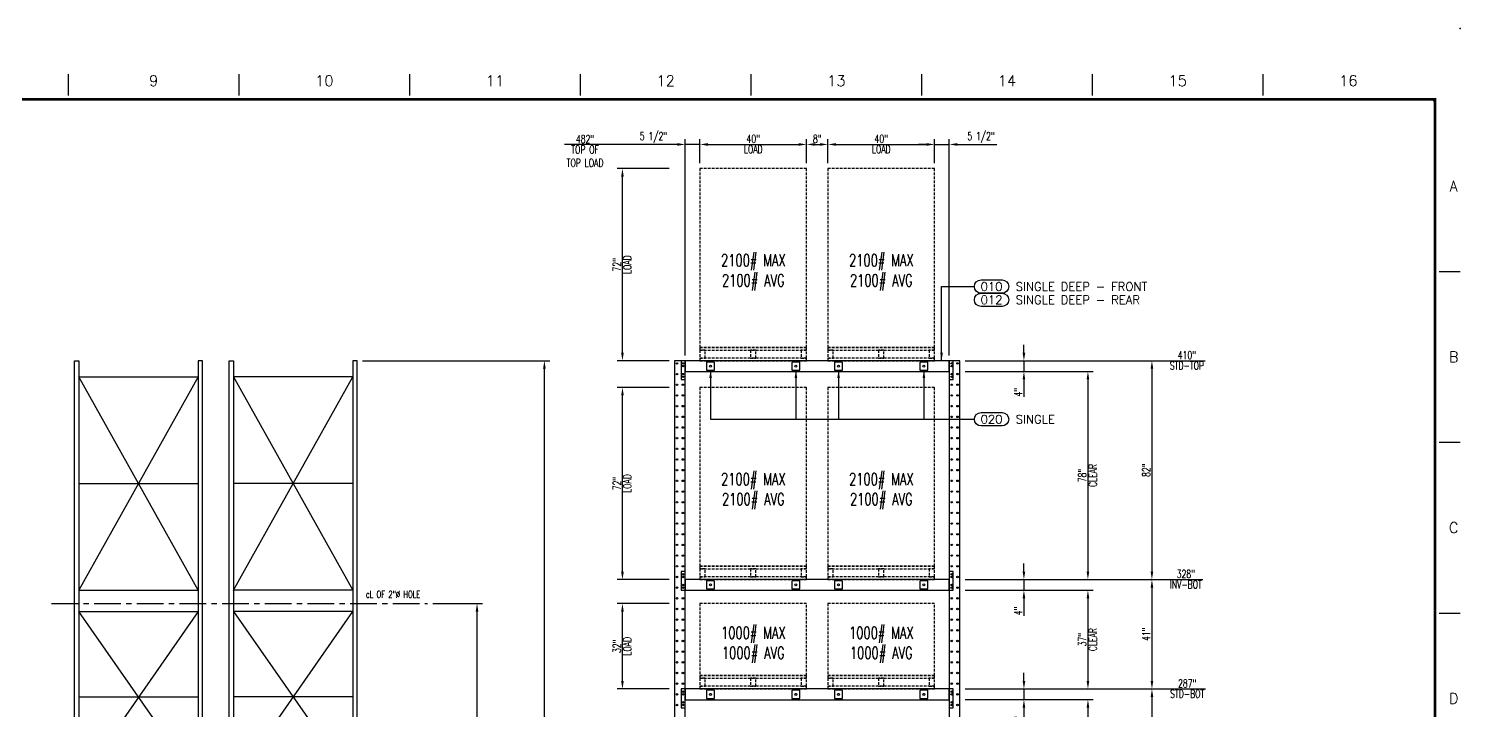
# Model space of a CAD drawing. Extents: x -224 to 820, y -160 to 534.
# Drawn here: x 283 to 820, y 279 to 534 of the extents above; entities that cross this region are included whole.
import ezdxf
from ezdxf.enums import TextEntityAlignment as Align

# ---------------------------------------------------------------- set-up
doc = ezdxf.new("R2010")
doc.units = 0
doc.header["$LTSCALE"] = 8
doc.header["$MEASUREMENT"] = 0
doc.linetypes.add('CENTER', pattern=[2, 1.25, -0.25, 0.25, -0.25])
doc.linetypes.add('HIDDEN2', pattern=[0.1875, 0.125, -0.0625])
doc.layers.get('0').update_dxf_attribs({"linetype": 'CONTINUOUS'})
doc.layers.get('DEFPOINTS').update_dxf_attribs({"linetype": 'CONTINUOUS'})
for name, color, linetype in [('BORD', 15, 'CONTINUOUS'), ('CENTERL', 135, 'CENTER'), ('FDIM', 2, 'CONTINUOUS'), ('OBJGREEN', 3, 'CONTINUOUS'), ('RACKDIM', 7, 'CONTINUOUS'), ('RACKLOAD', 254, 'HIDDEN2'), ('RACKPALLET', 254, 'HIDDEN2'), ('RACKSHELF', 20, 'CONTINUOUS'), ('RACKUPRIGHT', 180, 'CONTINUOUS'), ('TEXTL', 3, 'CONTINUOUS')]:
    doc.layers.add(name, color=color, linetype=linetype)
doc.styles.add('2thirds', font='romans.shx', dxfattribs={"width": 0.7})
doc.styles.add('DCMARCH', font='stylu.ttf', dxfattribs={"width": 0.75, "oblique": 15})
doc.styles.add('ROMAND', font='ROMAND')
doc.styles.add('SIMPLEX', font='SIMPLEX')
doc.dimstyles.new('2tfrac16', dxfattribs={"dimscale": 32, "dimtxt": 0.0938, "dimasz": 0.0938, "dimexe": 0.0625, "dimexo": 0.0625, "dimgap": 0.01, "dimtad": 1, "dimdec": 4, "dimzin": 1, "dimdsep": 46, "dimlunit": 5, "dimtxsty": '2thirds', "dimcen": 0.09, "dimclrd": 256, "dimclre": 256, "dimclrt": 256, "dimadec": 0, "dimazin": 0, "dimtfac": 0.75, "dimtdec": 4, "dimtmove": 0, "dimatfit": 0, "dimfxl": 0, "dimfrac": 2, "dimtolj": 1, "dimtzin": 0, "dimarcsym": 0})
doc.dimstyles.new('2tfrac32', dxfattribs={"dimscale": 32, "dimtxt": 0.0938, "dimasz": 0.0938, "dimexe": 0.0625, "dimexo": 0.0625, "dimgap": 0.01, "dimtad": 1, "dimdec": 5, "dimzin": 1, "dimdsep": 46, "dimlunit": 5, "dimtxsty": '2thirds', "dimcen": 0.09, "dimclrd": 256, "dimclre": 256, "dimclrt": 256, "dimadec": 0, "dimazin": 0, "dimtfac": 0.75, "dimtdec": 4, "dimtmove": 0, "dimatfit": 0, "dimfxl": 0, "dimfrac": 2, "dimtolj": 1, "dimtzin": 0, "dimarcsym": 0})

# ---------------------------------------------------------------- blocks, each defined once
blk = doc.blocks.new('sbord_d')
at = {"layer": 'BORD'}
for p, q in [((16, 20.062), (16, 20.312)), ((18, 20.062), (18, 20.312)), ((20, 20.062), (20, 20.312)), ((22, 20.062), (22, 20.312)), ((24, 20.062), (24, 20.312)), ((26, 20.062), (26, 20.312)), ((28, 20.062), (28, 20.312)), ((30, 20.062), (30, 20.312)), ((32.063, 18), (32.312, 18)), ((32.063, 16), (32.312, 16)), ((32.063, 14), (32.312, 14))]:
    blk.add_line(p, q, dxfattribs=at)
at = {"layer": 'BORD', "const_width": 0.0313}
blk.add_lwpolyline([(-0.016, -0.016), (32.016, -0.016), (32.016, 20.016), (-0.016, 20.016)], close=True, dxfattribs=at)
at = {"layer": 'TEXTL'}
for p in [(32.312, 20.844), (32, 20)]:
    blk.add_point(p, dxfattribs=at)
at = {"layer": 'BORD', "style": 'ROMAND'}
for s, p in [('9', (17, 20.234)), ('10', (19, 20.234)), ('11', (21, 20.234)), ('12', (23, 20.234)), ('13', (25, 20.234)), ('14', (27, 20.234)), ('15', (29, 20.234)), ('16', (31, 20.234)), ('A', (32.234, 19)), ('B', (32.234, 17)), ('C', (32.234, 15)), ('D', (32.234, 13))]:
    blk.add_text(s, height=0.125, dxfattribs=at).set_placement(p, align=Align.MIDDLE)
at = {"layer": 'TEXTL', "flags": 8}
for tag, height, style, p in [('TITLE1', 0.156, 'SIMPLEX', (30.266, 2.776)), ('TITLE2', 0.156, 'SIMPLEX', (30.266, 2.443)), ('CHK', 0.0938, 'SIMPLEX', (29.828, 0.883)), ('APP', 0.0938, 'SIMPLEX', (30.703, 0.883)), ('JOB#', 0.125, 'ROMAND', (30.12, 0.133)), ('SHT', 0.125, 'ROMAND', (31.193, 0.133)), ('REV', 0.125, 'ROMAND', (31.789, 0.133))]:
    blk.add_attdef(tag, text='', height=height, dxfattribs=dict(at, style=style)).set_placement(p, align=Align.MIDDLE)
at = {"layer": 'TEXTL', "style": 'SIMPLEX', "flags": 8}
for tag, height, p in [('CUSTOMER', 0.156, (30.266, 1.697)), ('LOCATION', 0.125, (30.266, 1.364)), ('REVC', 0.0781, (20.259, 0.945)), ('CCHK', 0.0781, (27.255, 0.943)), ('REVB', 0.0781, (20.259, 0.695)), ('BCHK', 0.0781, (27.255, 0.683)), ('REVA', 0.0781, (20.259, 0.445)), ('ACHK', 0.0781, (27.255, 0.443))]:
    blk.add_attdef(tag, text='', height=height, dxfattribs=at).set_placement(p, align=Align.CENTER)
at = {"layer": 'TEXTL', "flags": 8}
for tag, p, height, style in [('REVCDESC', (20.625, 0.943), 0.0781, 'SIMPLEX'), ('REVBDESC', (20.625, 0.683), 0.0781, 'SIMPLEX'), ('REVADESC', (20.625, 0.443), 0.0781, 'SIMPLEX'), ('DWG#', (30.055, -0.566), 0.0938, 'ROMAND')]:
    blk.add_attdef(tag, p, '', height=height, dxfattribs=dict(at, style=style))
at = {"layer": 'TEXTL', "style": 'DCMARCH', "oblique": 15, "width": 0.75, "flags": 8}
for tag, p in [('CBY', (26.755, 0.943)), ('BBY', (26.755, 0.683)), ('ABY', (26.755, 0.443))]:
    blk.add_attdef(tag, text='', height=0.0781, dxfattribs=at).set_placement(p, align=Align.CENTER)
at = {"layer": 'TEXTL', "style": 'SIMPLEX', "flags": 8}
for tag, height, width, p, p2 in [('CAPP', 0.0781, 1.292308, (27.588, 0.944), (27.963, 0.944)), ('CDT', 0.0781, 1.866, (28.071, 0.943), (28.46, 0.943)), ('SCALE', 0.0938, 1.702732, (31.234, 0.837), (31.941, 0.837)), ('BAPP', 0.0781, 1.292308, (27.588, 0.683), (27.963, 0.683)), ('BDT', 0.0781, 1.866, (28.071, 0.683), (28.46, 0.683)), ('AAPP', 0.0781, 1.275949, (27.588, 0.443), (27.963, 0.443)), ('ADT', 0.0781, 1.833263, (28.071, 0.443), (28.46, 0.443)), ('DATE', 0.0938, 2.134634, (28.609, 0.462), (29.315, 0.462)), ('CHKDT', 0.0938, 1.555556, (29.484, 0.462), (30.172, 0.462)), ('APPDT', 0.0938, 1.555556, (30.359, 0.462), (31.047, 0.462)), ('PLOT#', 0.0938, 8.555556, (31.234, 0.462), (31.922, 0.462))]:
    blk.add_attdef(tag, text='', height=height, dxfattribs=dict(at, width=width)).set_placement(p, p2, align=Align.FIT)
at = {"layer": 'TEXTL', "style": 'DCMARCH', "oblique": 15, "width": 0.75, "flags": 8}
blk.add_attdef('DRBY', (28.593, 0.821), '', height=0.125, dxfattribs=at)
blk = doc.blocks.new('*D68')
at = {"layer": 'DEFPOINTS', "color": 0}
for p in [(631.95, 287), (631.95, 283), (655.95, 283)]:
    blk.add_point(p, dxfattribs=at)
at = {"layer": 'RACKDIM', "lineweight": -2}
for p, q in [((655.95, 290), (655.95, 293)), ((633.95, 287), (657.95, 287)), ((655.95, 287), (655.95, 283)), ((633.95, 283), (657.95, 283)), ((655.95, 279.99), (655.95, 273.45))]:
    blk.add_line(p, q, dxfattribs=at)
at = {"layer": 'RACKDIM'}
for points in [[(655.45, 290), (656.45, 290), (655.95, 287)], [(655.45, 279.99), (656.45, 279.99), (655.95, 283)]]:
    blk.add_solid(points, dxfattribs=at)
at = {"layer": 'RACKDIM', "insert": (653.85, 275.22), "char_height": 3.002, "attachment_point": 5, "rotation": 89.9998, "style": '2thirds'}
blk.add_mtext('\\A1;4"', dxfattribs=at)
blk = doc.blocks.new('*D69')
at = {"layer": 'DEFPOINTS', "color": 0}
for p in [(631.95, 283), (631.95, 246), (679.95, 246)]:
    blk.add_point(p, dxfattribs=at)
at = {"layer": 'RACKDIM', "lineweight": -2}
for p, q in [((633.95, 283), (681.95, 283)), ((679.95, 279.99), (679.95, 249)), ((633.95, 246), (681.95, 246))]:
    blk.add_line(p, q, dxfattribs=at)
at = {"layer": 'RACKDIM'}
for points in [[(679.45, 279.99), (680.45, 279.99), (679.95, 283)], [(679.45, 249), (680.45, 249), (679.95, 246)]]:
    blk.add_solid(points, dxfattribs=at)
at = {"layer": 'RACKDIM', "char_height": 3.002, "attachment_point": 5, "rotation": 89.9998, "style": '2thirds'}
for s, insert in [('\\A1;CLEAR', (681.77, 264.5)), ('\\A1;37"', (677.85, 264.5))]:
    blk.add_mtext(s, dxfattribs=dict(at, insert=insert))
blk = doc.blocks.new('*D70')
at = {"layer": 'DEFPOINTS', "color": 0}
for p in [(631.95, 287), (631.95, 246), (703.95, 246)]:
    blk.add_point(p, dxfattribs=at)
at = {"layer": 'RACKDIM', "lineweight": -2}
for p, q in [((633.95, 287), (705.95, 287)), ((703.95, 283.99), (703.95, 249)), ((633.95, 246), (705.95, 246))]:
    blk.add_line(p, q, dxfattribs=at)
at = {"layer": 'RACKDIM'}
for points in [[(703.45, 283.99), (704.45, 283.99), (703.95, 287)], [(703.45, 249), (704.45, 249), (703.95, 246)]]:
    blk.add_solid(points, dxfattribs=at)
at = {"layer": 'RACKDIM', "insert": (701.85, 266.5), "char_height": 3.002, "attachment_point": 5, "rotation": 89.9998, "style": '2thirds'}
blk.add_mtext('\\A1;41"', dxfattribs=at)
blk = doc.blocks.new('*D71')
at = {"layer": 'DEFPOINTS', "color": 0}
for p in [(631.95, 287), (709.95, 287), (528.95, 0)]:
    blk.add_point(p, dxfattribs=at)
at = {"layer": 'RACKDIM', "lineweight": -2}
blk.add_line((633.95, 287), (724.08, 287), dxfattribs=at)
at = {"layer": 'RACKDIM', "attachment_point": 5, "style": '2thirds'}
for s, insert, char_height in [('\\A1;287"', (717.18, 289.1), 3.002), ('\\A1;STD-BOT', (717.18, 285.18), 3.0016)]:
    blk.add_mtext(s, dxfattribs=dict(at, insert=insert, char_height=char_height))
blk = doc.blocks.new('*D72')
at = {"layer": 'DEFPOINTS', "color": 0}
for p in [(505.4, 319), (524.95, 319), (524.95, 287)]:
    blk.add_point(p, dxfattribs=at)
at = {"layer": 'RACKDIM', "lineweight": -2}
for p, q in [((522.95, 319), (503.4, 319)), ((505.4, 290), (505.4, 315.99)), ((522.95, 287), (503.4, 287))]:
    blk.add_line(p, q, dxfattribs=at)
at = {"layer": 'RACKDIM'}
for points in [[(504.9, 315.99), (505.9, 315.99), (505.4, 319)], [(504.9, 290), (505.9, 290), (505.4, 287)]]:
    blk.add_solid(points, dxfattribs=at)
at = {"layer": 'RACKDIM', "char_height": 3.002, "attachment_point": 5, "rotation": 89.9998, "style": '2thirds'}
for s, insert in [('\\A1;LOAD', (507.22, 303)), ('\\A1;32"', (503.29, 303))]:
    blk.add_mtext(s, dxfattribs=dict(at, insert=insert))
blk = doc.blocks.new('*D73')
at = {"layer": 'DEFPOINTS', "color": 0}
for p in [(631.95, 328), (631.95, 324), (655.95, 324)]:
    blk.add_point(p, dxfattribs=at)
at = {"layer": 'RACKDIM', "lineweight": -2}
for p, q in [((655.95, 331), (655.95, 334)), ((633.95, 328), (657.95, 328)), ((655.95, 328), (655.95, 324)), ((633.95, 324), (657.95, 324)), ((655.95, 320.99), (655.95, 314.45))]:
    blk.add_line(p, q, dxfattribs=at)
at = {"layer": 'RACKDIM'}
for points in [[(655.45, 331), (656.45, 331), (655.95, 328)], [(655.45, 320.99), (656.45, 320.99), (655.95, 324)]]:
    blk.add_solid(points, dxfattribs=at)
at = {"layer": 'RACKDIM', "insert": (653.85, 316.22), "char_height": 3.002, "attachment_point": 5, "rotation": 89.9998, "style": '2thirds'}
blk.add_mtext('\\A1;4"', dxfattribs=at)
blk = doc.blocks.new('*D74')
at = {"layer": 'DEFPOINTS', "color": 0}
for p in [(631.95, 324), (631.95, 287), (679.95, 287)]:
    blk.add_point(p, dxfattribs=at)
at = {"layer": 'RACKDIM', "lineweight": -2}
for p, q in [((633.95, 324), (681.95, 324)), ((679.95, 320.99), (679.95, 290)), ((633.95, 287), (681.95, 287))]:
    blk.add_line(p, q, dxfattribs=at)
at = {"layer": 'RACKDIM'}
for points in [[(679.45, 320.99), (680.45, 320.99), (679.95, 324)], [(679.45, 290), (680.45, 290), (679.95, 287)]]:
    blk.add_solid(points, dxfattribs=at)
at = {"layer": 'RACKDIM', "char_height": 3.002, "attachment_point": 5, "rotation": 89.9998, "style": '2thirds'}
for s, insert in [('\\A1;37"', (677.85, 305.5)), ('\\A1;CLEAR', (681.77, 305.5))]:
    blk.add_mtext(s, dxfattribs=dict(at, insert=insert))
blk = doc.blocks.new('*D75')
at = {"layer": 'DEFPOINTS', "color": 0}
for p in [(631.95, 328), (631.95, 287), (703.95, 287)]:
    blk.add_point(p, dxfattribs=at)
at = {"layer": 'RACKDIM', "lineweight": -2}
for p, q in [((633.95, 328), (705.95, 328)), ((703.95, 324.99), (703.95, 290)), ((633.95, 287), (705.95, 287))]:
    blk.add_line(p, q, dxfattribs=at)
at = {"layer": 'RACKDIM'}
for points in [[(703.45, 324.99), (704.45, 324.99), (703.95, 328)], [(703.45, 290), (704.45, 290), (703.95, 287)]]:
    blk.add_solid(points, dxfattribs=at)
at = {"layer": 'RACKDIM', "insert": (701.85, 307.5), "char_height": 3.002, "attachment_point": 5, "rotation": 89.9998, "style": '2thirds'}
blk.add_mtext('\\A1;41"', dxfattribs=at)
blk = doc.blocks.new('*D76')
at = {"layer": 'DEFPOINTS', "color": 0}
for p in [(631.95, 328), (709.95, 328), (528.95, 0)]:
    blk.add_point(p, dxfattribs=at)
at = {"layer": 'RACKDIM', "lineweight": -2}
blk.add_line((633.95, 328), (723.08, 328), dxfattribs=at)
at = {"layer": 'RACKDIM', "attachment_point": 5, "style": '2thirds'}
for s, insert, char_height in [('\\A1;INV-BOT', (716.68, 326.18), 3.0016), ('\\A1;328"', (716.68, 330.1), 3.002)]:
    blk.add_mtext(s, dxfattribs=dict(at, insert=insert, char_height=char_height))
blk = doc.blocks.new('*D77')
at = {"layer": 'DEFPOINTS', "color": 0}
for p in [(505.4, 400), (524.95, 400), (524.95, 328)]:
    blk.add_point(p, dxfattribs=at)
at = {"layer": 'RACKDIM', "lineweight": -2}
for p, q in [((522.95, 400), (503.4, 400)), ((505.4, 331), (505.4, 396.99)), ((522.95, 328), (503.4, 328))]:
    blk.add_line(p, q, dxfattribs=at)
at = {"layer": 'RACKDIM'}
for points in [[(504.9, 396.99), (505.9, 396.99), (505.4, 400)], [(504.9, 331), (505.9, 331), (505.4, 328)]]:
    blk.add_solid(points, dxfattribs=at)
at = {"layer": 'RACKDIM', "char_height": 3.002, "attachment_point": 5, "rotation": 89.9998, "style": '2thirds'}
for s, insert in [('\\A1;72"', (503.29, 364)), ('\\A1;LOAD', (507.22, 364))]:
    blk.add_mtext(s, dxfattribs=dict(at, insert=insert))
blk = doc.blocks.new('*D78')
at = {"layer": 'DEFPOINTS', "color": 0}
for p in [(631.95, 410), (631.95, 406), (655.95, 406)]:
    blk.add_point(p, dxfattribs=at)
at = {"layer": 'RACKDIM', "lineweight": -2}
for p, q in [((655.95, 413), (655.95, 416)), ((633.95, 410), (657.95, 410)), ((655.95, 410), (655.95, 406)), ((633.95, 406), (657.95, 406)), ((655.95, 402.99), (655.95, 396.45))]:
    blk.add_line(p, q, dxfattribs=at)
at = {"layer": 'RACKDIM'}
for points in [[(655.45, 413), (656.45, 413), (655.95, 410)], [(655.45, 402.99), (656.45, 402.99), (655.95, 406)]]:
    blk.add_solid(points, dxfattribs=at)
at = {"layer": 'RACKDIM', "insert": (653.85, 398.22), "char_height": 3.002, "attachment_point": 5, "rotation": 89.9998, "style": '2thirds'}
blk.add_mtext('\\A1;4"', dxfattribs=at)
blk = doc.blocks.new('*D79')
at = {"layer": 'DEFPOINTS', "color": 0}
for p in [(631.95, 406), (631.95, 328), (679.95, 328)]:
    blk.add_point(p, dxfattribs=at)
at = {"layer": 'RACKDIM', "lineweight": -2}
for p, q in [((633.95, 406), (681.95, 406)), ((679.95, 402.99), (679.95, 331)), ((633.95, 328), (681.95, 328))]:
    blk.add_line(p, q, dxfattribs=at)
at = {"layer": 'RACKDIM'}
for points in [[(679.45, 402.99), (680.45, 402.99), (679.95, 406)], [(679.45, 331), (680.45, 331), (679.95, 328)]]:
    blk.add_solid(points, dxfattribs=at)
at = {"layer": 'RACKDIM', "char_height": 3.002, "attachment_point": 5, "rotation": 89.9998, "style": '2thirds'}
for s, insert in [('\\A1;CLEAR', (681.77, 367)), ('\\A1;78"', (677.85, 367))]:
    blk.add_mtext(s, dxfattribs=dict(at, insert=insert))
blk = doc.blocks.new('*D80')
at = {"layer": 'DEFPOINTS', "color": 0}
for p in [(631.95, 410), (631.95, 328), (703.95, 328)]:
    blk.add_point(p, dxfattribs=at)
at = {"layer": 'RACKDIM', "lineweight": -2}
for p, q in [((633.95, 410), (705.95, 410)), ((703.95, 406.99), (703.95, 331)), ((633.95, 328), (705.95, 328))]:
    blk.add_line(p, q, dxfattribs=at)
at = {"layer": 'RACKDIM'}
for points in [[(703.45, 406.99), (704.45, 406.99), (703.95, 410)], [(703.45, 331), (704.45, 331), (703.95, 328)]]:
    blk.add_solid(points, dxfattribs=at)
at = {"layer": 'RACKDIM', "insert": (701.85, 369), "char_height": 3.002, "attachment_point": 5, "rotation": 89.9998, "style": '2thirds'}
blk.add_mtext('\\A1;82"', dxfattribs=at)
blk = doc.blocks.new('*D81')
at = {"layer": 'DEFPOINTS', "color": 0}
for p in [(505.4, 482), (524.95, 482), (524.95, 410)]:
    blk.add_point(p, dxfattribs=at)
at = {"layer": 'RACKDIM', "lineweight": -2}
for p, q in [((522.95, 482), (503.4, 482)), ((505.4, 413), (505.4, 478.99)), ((522.95, 410), (503.4, 410))]:
    blk.add_line(p, q, dxfattribs=at)
at = {"layer": 'RACKDIM'}
for points in [[(504.9, 478.99), (505.9, 478.99), (505.4, 482)], [(504.9, 413), (505.9, 413), (505.4, 410)]]:
    blk.add_solid(points, dxfattribs=at)
at = {"layer": 'RACKDIM', "char_height": 3.002, "attachment_point": 5, "rotation": 89.9998, "style": '2thirds'}
for s, insert in [('\\A1;72"', (503.29, 446)), ('\\A1;LOAD', (507.22, 446))]:
    blk.add_mtext(s, dxfattribs=dict(at, insert=insert))
blk = doc.blocks.new('*D82')
at = {"layer": 'DEFPOINTS', "color": 0}
for p in [(528.95, 491.06), (534.45, 482), (528.95, 410)]:
    blk.add_point(p, dxfattribs=at)
at = {"layer": 'RACKDIM', "lineweight": -2}
for p, q in [((525.95, 491.06), (511.1, 491.06)), ((528.95, 412), (528.95, 493.06)), ((534.45, 491.06), (528.95, 491.06)), ((534.45, 484), (534.45, 493.06)), ((537.45, 491.06), (540.46, 491.06))]:
    blk.add_line(p, q, dxfattribs=at)
at = {"layer": 'RACKDIM'}
for points in [[(525.95, 491.56), (525.95, 490.56), (528.95, 491.06)], [(537.45, 491.56), (537.45, 490.56), (534.45, 491.06)]]:
    blk.add_solid(points, dxfattribs=at)
at = {"layer": 'RACKDIM', "insert": (517.03, 493.67), "char_height": 3.002, "attachment_point": 5, "style": '2thirds'}
blk.add_mtext('\\A1;5 1/2"', dxfattribs=at)
blk = doc.blocks.new('*D83')
at = {"layer": 'DEFPOINTS', "color": 0}
for p in [(574.45, 491.06), (534.45, 482), (574.45, 482)]:
    blk.add_point(p, dxfattribs=at)
at = {"layer": 'RACKDIM', "lineweight": -2}
for p, q in [((534.45, 484), (534.45, 493.06)), ((537.45, 491.06), (571.45, 491.06)), ((574.45, 484), (574.45, 493.06))]:
    blk.add_line(p, q, dxfattribs=at)
at = {"layer": 'RACKDIM'}
for points in [[(537.45, 491.56), (537.45, 490.56), (534.45, 491.06)], [(571.45, 491.56), (571.45, 490.56), (574.45, 491.06)]]:
    blk.add_solid(points, dxfattribs=at)
at = {"layer": 'RACKDIM', "char_height": 3.002, "attachment_point": 5, "style": '2thirds'}
for s, insert in [('\\A1;40"', (554.45, 493.17)), ('\\A1;LOAD', (554.45, 489.24))]:
    blk.add_mtext(s, dxfattribs=dict(at, insert=insert))
blk = doc.blocks.new('*D84')
at = {"layer": 'DEFPOINTS', "color": 0}
for p in [(582.45, 491.06), (574.45, 482), (582.45, 482)]:
    blk.add_point(p, dxfattribs=at)
at = {"layer": 'RACKDIM', "lineweight": -2}
for p, q in [((574.45, 484), (574.45, 493.06)), ((577.45, 491.06), (579.45, 491.06)), ((582.45, 484), (582.45, 493.06))]:
    blk.add_line(p, q, dxfattribs=at)
at = {"layer": 'RACKDIM'}
for points in [[(577.45, 491.56), (577.45, 490.56), (574.45, 491.06)], [(579.45, 491.56), (579.45, 490.56), (582.45, 491.06)]]:
    blk.add_solid(points, dxfattribs=at)
at = {"layer": 'RACKDIM', "insert": (578.45, 493.17), "char_height": 3.002, "attachment_point": 5, "style": '2thirds'}
blk.add_mtext('\\A1;8"', dxfattribs=at)
blk = doc.blocks.new('*D85')
at = {"layer": 'DEFPOINTS', "color": 0}
for p in [(622.45, 491.06), (582.45, 482), (622.45, 482)]:
    blk.add_point(p, dxfattribs=at)
at = {"layer": 'RACKDIM', "lineweight": -2}
for p, q in [((582.45, 484), (582.45, 493.06)), ((585.45, 491.06), (619.45, 491.06)), ((622.45, 484), (622.45, 493.06))]:
    blk.add_line(p, q, dxfattribs=at)
at = {"layer": 'RACKDIM'}
for points in [[(585.45, 491.56), (585.45, 490.56), (582.45, 491.06)], [(619.45, 491.56), (619.45, 490.56), (622.45, 491.06)]]:
    blk.add_solid(points, dxfattribs=at)
at = {"layer": 'RACKDIM', "char_height": 3.002, "attachment_point": 5, "style": '2thirds'}
for s, insert in [('\\A1;40"', (602.45, 493.17)), ('\\A1;LOAD', (602.45, 489.24))]:
    blk.add_mtext(s, dxfattribs=dict(at, insert=insert))
blk = doc.blocks.new('*D86')
at = {"layer": 'DEFPOINTS', "color": 0}
for p in [(627.95, 491.06), (622.45, 482), (627.95, 410)]:
    blk.add_point(p, dxfattribs=at)
at = {"layer": 'RACKDIM', "lineweight": -2}
for p, q in [((619.45, 491.06), (616.45, 491.06)), ((622.45, 484), (622.45, 493.06)), ((622.45, 491.06), (627.95, 491.06)), ((627.95, 412), (627.95, 493.06)), ((630.95, 491.06), (645.8, 491.06))]:
    blk.add_line(p, q, dxfattribs=at)
at = {"layer": 'RACKDIM'}
for points in [[(619.45, 491.56), (619.45, 490.56), (622.45, 491.06)], [(630.95, 491.56), (630.95, 490.56), (627.95, 491.06)]]:
    blk.add_solid(points, dxfattribs=at)
at = {"layer": 'RACKDIM', "insert": (639.88, 493.67), "char_height": 3.002, "attachment_point": 5, "style": '2thirds'}
blk.add_mtext('\\A1;5 1/2"', dxfattribs=at)
blk = doc.blocks.new('*D87')
at = {"layer": 'DEFPOINTS', "color": 0}
for p in [(499.4, 491), (524.95, 491), (528.95, 9)]:
    blk.add_point(p, dxfattribs=at)
at = {"layer": 'RACKDIM', "lineweight": -2}
for p, q in [((505.4, 491), (483.67, 491)), ((511.41, 491), (505.4, 491)), ((522.95, 491), (511.41, 491))]:
    blk.add_line(p, q, dxfattribs=at)
at = {"layer": 'RACKDIM', "char_height": 3.002, "attachment_point": 5, "style": '2thirds'}
for s, insert in [('\\A1;482"', (491.38, 493.1)), ('\\A1;TOP OF\\PTOP LOAD', (491.38, 486.67))]:
    blk.add_mtext(s, dxfattribs=dict(at, insert=insert))
blk = doc.blocks.new('*D89')
at = {"layer": 'DEFPOINTS', "color": 0}
for p in [(432.26, 319), (450.87, 319), (432.26, 155)]:
    blk.add_point(p, dxfattribs=at)
at = {"layer": 'RACKDIM', "lineweight": -2}
for p, q in [((434.26, 319), (452.87, 319)), ((450.87, 158), (450.87, 316)), ((434.26, 155), (452.87, 155))]:
    blk.add_line(p, q, dxfattribs=at)
at = {"layer": 'RACKDIM'}
for points in [[(450.37, 316), (451.37, 316), (450.87, 319)], [(450.37, 158), (451.37, 158), (450.87, 155)]]:
    blk.add_solid(points, dxfattribs=at)
at = {"layer": 'RACKDIM', "insert": (448.76, 237), "char_height": 3.002, "attachment_point": 5, "rotation": 90, "style": '2thirds'}
blk.add_mtext('\\A1;164"', dxfattribs=at)
blk = doc.blocks.new('*D92')
at = {"layer": 'DEFPOINTS', "color": 0}
for p in [(405.94, 410), (476.13, 410), (405.94, 0)]:
    blk.add_point(p, dxfattribs=at)
at = {"layer": 'RACKDIM', "lineweight": -2}
for p, q in [((407.94, 410), (478.13, 410)), ((476.13, 3), (476.13, 407)), ((407.94, 0), (478.13, 0))]:
    blk.add_line(p, q, dxfattribs=at)
at = {"layer": 'RACKDIM'}
for points in [[(475.63, 407), (476.63, 407), (476.13, 410)], [(475.63, 3), (476.63, 3), (476.13, 0)]]:
    blk.add_solid(points, dxfattribs=at)
at = {"layer": 'RACKDIM', "insert": (474.02, 205), "char_height": 3.0016, "attachment_point": 5, "rotation": 90, "style": '2thirds'}
blk.add_mtext('\\A1;410" RACK HEIGHT ', dxfattribs=at)
blk = doc.blocks.new('UPRT-48-410')
for p, q in [((-1.625, 404), (-46.375, 404)), ((-46.375, 404), (-1.625, 324)), ((-46.375, 324), (-1.625, 404)), ((-1.625, 364), (-46.375, 364)), ((-1.625, 324), (-46.375, 324)), ((-1.625, 316), (-46.375, 316)), ((-46.375, 316), (-1.625, 252)), ((-46.375, 252), (-1.625, 316)), ((-1.625, 284), (-46.375, 284)), ((-46.375, 188), (-1.625, 252)), ((-46.375, 252), (-1.625, 188)), ((-1.625, 252), (-46.375, 252)), ((-1.625, 220), (-46.375, 220)), ((-1.625, 188), (-46.375, 188)), ((-46.375, 160), (-1.625, 188)), ((-46.375, 188), (-1.625, 160)), ((-1.625, 160), (-46.375, 160)), ((-46.375, 96), (-1.625, 152)), ((-46.375, 152), (-3.25, 96)), ((-1.625, 152), (-46.375, 152)), ((-1.625, 124), (-46.375, 124)), ((-3.25, 96), (-46.375, 96)), ((-46.375, 96), (-3.25, 68)), ((-46.375, 68), (-3.25, 96)), ((-46.375, 36), (-3.25, 68)), ((-46.375, 68), (-3.25, 36)), ((-3.25, 68), (-46.375, 68)), ((-3.25, 36), (-46.375, 36)), ((-46.375, 36), (-3.25, 4)), ((-46.375, 4), (-3.25, 36)), ((-3.25, 4), (-46.375, 4))]:
    blk.add_line(p, q)
for points in [[(-46.375, 0), (-48, 0), (-48, 410), (-46.375, 410)], [(-1.625, 0), (0, 0), (0, 410), (-1.625, 410)], [(-3.25, 0), (-1.625, 0), (-1.625, 108), (-3.25, 108)]]:
    blk.add_lwpolyline(points, close=True)
blk = doc.blocks.new('*D113')
at = {"layer": 'DEFPOINTS', "color": 0}
for p in [(631.95, 410), (709.95, 410), (528.95, 0)]:
    blk.add_point(p, dxfattribs=at)
at = {"layer": 'RACKDIM', "lineweight": -2}
blk.add_line((633.95, 410), (723.88, 410), dxfattribs=at)
at = {"layer": 'RACKDIM', "attachment_point": 5, "style": '2thirds'}
for s, insert, char_height in [('\\A1;410"', (717.08, 412.1), 3.002), ('\\A1;STD-TOP', (717.08, 408.18), 3.0016)]:
    blk.add_mtext(s, dxfattribs=dict(at, insert=insert, char_height=char_height))
blk = doc.blocks.new('*D112')
at = {"layer": 'DEFPOINTS', "color": 0}
for p in [(631.95, 328), (709.95, 328), (528.95, 0)]:
    blk.add_point(p, dxfattribs=at)
at = {"layer": 'RACKDIM', "lineweight": -2}
blk.add_line((633.95, 328), (723.08, 328), dxfattribs=at)
at = {"layer": 'RACKDIM', "attachment_point": 5, "style": '2thirds'}
for s, insert, char_height in [('\\A1;INV-BOT', (716.68, 326.18), 3.0016), ('\\A1;328"', (716.68, 330.1), 3.002)]:
    blk.add_mtext(s, dxfattribs=dict(at, insert=insert, char_height=char_height))

msp = doc.modelspace()

# ---------------------------------------------------------------- linework, layer by layer
at = {"layer": 'CENTERL'}
msp.add_line((291.31253, 318.99885), (432.25916, 318.99885), dxfattribs=at)
at = {"layer": 'FDIM'}
for points in [[(639.86146, 435.31608, -1), (639.86146, 440.29968), (647.73846, 440.29968, -1), (647.73846, 435.31608)], [(639.86146, 430.33248, -1), (639.86146, 435.31608), (647.73846, 435.31608, -1), (647.73846, 430.33248)], [(639.86146, 385.58289, -1), (639.86146, 390.56648), (647.73846, 390.56648, -1), (647.73846, 385.58289)]]:
    msp.add_lwpolyline(points, format="xyb", close=True, dxfattribs=at)
at = {"layer": 'RACKLOAD'}
for points in [[(534.45267, 414.99618), (574.45267, 414.99618), (574.45267, 481.99618), (534.45267, 481.99618), (534.45267, 414.99618)], [(582.45267, 414.99618), (622.45267, 414.99618), (622.45267, 481.99618), (582.45267, 481.99618), (582.45267, 414.99618)], [(534.45267, 332.99618), (574.45267, 332.99618), (574.45267, 399.99618), (534.45267, 399.99618), (534.45267, 332.99618)], [(582.45267, 332.99618), (622.45267, 332.99618), (622.45267, 399.99618), (582.45267, 399.99618), (582.45267, 332.99618)], [(534.45267, 291.99618), (574.45267, 291.99618), (574.45267, 318.99618), (534.45267, 318.99618), (534.45267, 291.99618)], [(582.45267, 291.99618), (622.45267, 291.99618), (622.45267, 318.99618), (582.45267, 318.99618), (582.45267, 291.99618)]]:
    msp.add_lwpolyline(points, dxfattribs=at)
at = {"layer": 'RACKPALLET'}
for points in [[(534.45267, 413.99618), (574.45267, 413.99618), (574.45267, 414.99618), (534.45267, 414.99618), (534.45267, 413.99618)], [(534.45267, 410.99618), (536.45267, 410.99618), (536.45267, 413.99618), (534.45267, 413.99618), (534.45267, 410.99618)], [(553.45267, 410.99618), (555.45267, 410.99618), (555.45267, 413.99618), (553.45267, 413.99618), (553.45267, 410.99618)], [(572.45267, 410.99618), (574.45267, 410.99618), (574.45267, 413.99618), (572.45267, 413.99618), (572.45267, 410.99618)], [(582.45267, 413.99618), (622.45267, 413.99618), (622.45267, 414.99618), (582.45267, 414.99618), (582.45267, 413.99618)], [(582.45267, 410.99618), (584.45267, 410.99618), (584.45267, 413.99618), (582.45267, 413.99618), (582.45267, 410.99618)], [(601.45267, 410.99618), (603.45267, 410.99618), (603.45267, 413.99618), (601.45267, 413.99618), (601.45267, 410.99618)], [(620.45267, 410.99618), (622.45267, 410.99618), (622.45267, 413.99618), (620.45267, 413.99618), (620.45267, 410.99618)], [(534.45267, 409.99618), (574.45267, 409.99618), (574.45267, 410.99618), (534.45267, 410.99618), (534.45267, 409.99618)], [(582.45267, 409.99618), (622.45267, 409.99618), (622.45267, 410.99618), (582.45267, 410.99618), (582.45267, 409.99618)], [(534.45267, 331.99618), (574.45267, 331.99618), (574.45267, 332.99618), (534.45267, 332.99618), (534.45267, 331.99618)], [(582.45267, 331.99618), (622.45267, 331.99618), (622.45267, 332.99618), (582.45267, 332.99618), (582.45267, 331.99618)], [(534.45267, 328.99618), (536.45267, 328.99618), (536.45267, 331.99618), (534.45267, 331.99618), (534.45267, 328.99618)], [(534.45267, 327.99618), (574.45267, 327.99618), (574.45267, 328.99618), (534.45267, 328.99618), (534.45267, 327.99618)], [(553.45267, 328.99618), (555.45267, 328.99618), (555.45267, 331.99618), (553.45267, 331.99618), (553.45267, 328.99618)], [(572.45267, 328.99618), (574.45267, 328.99618), (574.45267, 331.99618), (572.45267, 331.99618), (572.45267, 328.99618)], [(582.45267, 328.99618), (584.45267, 328.99618), (584.45267, 331.99618), (582.45267, 331.99618), (582.45267, 328.99618)], [(582.45267, 327.99618), (622.45267, 327.99618), (622.45267, 328.99618), (582.45267, 328.99618), (582.45267, 327.99618)], [(601.45267, 328.99618), (603.45267, 328.99618), (603.45267, 331.99618), (601.45267, 331.99618), (601.45267, 328.99618)], [(620.45267, 328.99618), (622.45267, 328.99618), (622.45267, 331.99618), (620.45267, 331.99618), (620.45267, 328.99618)], [(534.45267, 290.99618), (574.45267, 290.99618), (574.45267, 291.99618), (534.45267, 291.99618), (534.45267, 290.99618)], [(534.45267, 287.99618), (536.45267, 287.99618), (536.45267, 290.99618), (534.45267, 290.99618), (534.45267, 287.99618)], [(553.45267, 287.99618), (555.45267, 287.99618), (555.45267, 290.99618), (553.45267, 290.99618), (553.45267, 287.99618)], [(572.45267, 287.99618), (574.45267, 287.99618), (574.45267, 290.99618), (572.45267, 290.99618), (572.45267, 287.99618)], [(582.45267, 290.99618), (622.45267, 290.99618), (622.45267, 291.99618), (582.45267, 291.99618), (582.45267, 290.99618)], [(582.45267, 287.99618), (584.45267, 287.99618), (584.45267, 290.99618), (582.45267, 290.99618), (582.45267, 287.99618)], [(601.45267, 287.99618), (603.45267, 287.99618), (603.45267, 290.99618), (601.45267, 290.99618), (601.45267, 287.99618)], [(620.45267, 287.99618), (622.45267, 287.99618), (622.45267, 290.99618), (620.45267, 290.99618), (620.45267, 287.99618)], [(534.45267, 286.99618), (574.45267, 286.99618), (574.45267, 287.99618), (534.45267, 287.99618), (534.45267, 286.99618)], [(582.45267, 286.99618), (622.45267, 286.99618), (622.45267, 287.99618), (582.45267, 287.99618), (582.45267, 286.99618)]]:
    msp.add_lwpolyline(points, dxfattribs=at)
at = {"layer": 'RACKSHELF'}
for points in [[(527.45267, 402.99618), (528.95267, 402.99618), (528.95267, 409.99618), (527.45267, 409.99618), (527.45267, 402.99618)], [(528.95267, 405.99618), (627.95267, 405.99618), (627.95267, 409.99618), (528.95267, 409.99618), (528.95267, 405.99618)], [(536.95267, 406.49618), (539.95267, 406.49618), (539.95267, 409.49618), (536.95267, 409.49618), (536.95267, 406.49618)], [(568.95267, 406.49618), (571.95267, 406.49618), (571.95267, 409.49618), (568.95267, 409.49618), (568.95267, 406.49618)], [(584.95267, 406.49618), (587.95267, 406.49618), (587.95267, 409.49618), (584.95267, 409.49618), (584.95267, 406.49618)], [(616.95267, 406.49618), (619.95267, 406.49618), (619.95267, 409.49618), (616.95267, 409.49618), (616.95267, 406.49618)], [(627.95267, 402.99618), (629.45267, 402.99618), (629.45267, 409.99618), (627.95267, 409.99618), (627.95267, 402.99618)], [(527.45267, 323.99618), (528.95267, 323.99618), (528.95267, 330.99618), (527.45267, 330.99618), (527.45267, 323.99618)], [(528.95267, 323.99618), (627.95267, 323.99618), (627.95267, 327.99618), (528.95267, 327.99618), (528.95267, 323.99618)], [(627.95267, 323.99618), (629.45267, 323.99618), (629.45267, 330.99618), (627.95267, 330.99618), (627.95267, 323.99618)], [(536.95267, 324.49618), (539.95267, 324.49618), (539.95267, 327.49618), (536.95267, 327.49618), (536.95267, 324.49618)], [(568.95267, 324.49618), (571.95267, 324.49618), (571.95267, 327.49618), (568.95267, 327.49618), (568.95267, 324.49618)], [(584.95267, 324.49618), (587.95267, 324.49618), (587.95267, 327.49618), (584.95267, 327.49618), (584.95267, 324.49618)], [(616.95267, 324.49618), (619.95267, 324.49618), (619.95267, 327.49618), (616.95267, 327.49618), (616.95267, 324.49618)], [(527.45267, 279.99618), (528.95267, 279.99618), (528.95267, 286.99618), (527.45267, 286.99618), (527.45267, 279.99618)], [(528.95267, 282.99618), (627.95267, 282.99618), (627.95267, 286.99618), (528.95267, 286.99618), (528.95267, 282.99618)], [(536.95267, 283.49618), (539.95267, 283.49618), (539.95267, 286.49618), (536.95267, 286.49618), (536.95267, 283.49618)], [(568.95267, 283.49618), (571.95267, 283.49618), (571.95267, 286.49618), (568.95267, 286.49618), (568.95267, 283.49618)], [(584.95267, 283.49618), (587.95267, 283.49618), (587.95267, 286.49618), (584.95267, 286.49618), (584.95267, 283.49618)], [(616.95267, 283.49618), (619.95267, 283.49618), (619.95267, 286.49618), (616.95267, 286.49618), (616.95267, 283.49618)], [(627.95267, 279.99618), (629.45267, 279.99618), (629.45267, 286.99618), (627.95267, 286.99618), (627.95267, 279.99618)]]:
    msp.add_lwpolyline(points, dxfattribs=at)
for centre, radius in [((528.04642, 408.99618), 0.28125), ((528.04642, 407.99618), 0.28125), ((538.45267, 407.99618), 0.375), ((570.45267, 407.99618), 0.375), ((586.45267, 407.99618), 0.375), ((618.45267, 407.99618), 0.375), ((628.85892, 408.99618), 0.28125), ((628.85892, 407.99618), 0.28125), ((528.04642, 404.99618), 0.28125), ((528.04642, 403.99618), 0.28125), ((628.85892, 404.99618), 0.28125), ((628.85892, 403.99618), 0.28125), ((528.04642, 329.99618), 0.28125), ((528.04642, 328.99618), 0.28125), ((628.85892, 329.99618), 0.28125), ((628.85892, 328.99618), 0.28125), ((528.04642, 325.99618), 0.28125), ((528.04642, 324.99618), 0.28125), ((538.45267, 325.99618), 0.375), ((570.45267, 325.99618), 0.375), ((586.45267, 325.99618), 0.375), ((618.45267, 325.99618), 0.375), ((628.85892, 325.99618), 0.28125), ((628.85892, 324.99618), 0.28125), ((528.04642, 285.99618), 0.28125), ((528.04642, 284.99618), 0.28125), ((538.45267, 284.99618), 0.375), ((570.45267, 284.99618), 0.375), ((586.45267, 284.99618), 0.375), ((618.45267, 284.99618), 0.375), ((628.85892, 285.99618), 0.28125), ((628.85892, 284.99618), 0.28125), ((528.04642, 281.99618), 0.28125), ((528.04642, 280.99618), 0.28125), ((628.85892, 281.99618), 0.28125), ((628.85892, 280.99618), 0.28125)]:
    msp.add_circle(centre, radius, dxfattribs=at)
at = {"layer": 'RACKUPRIGHT'}
for points in [[(524.95267, 0.49618), (528.95267, 0.49618), (528.95267, 409.99618), (524.95267, 409.99618), (524.95267, 0.49618)], [(627.95267, 0.49618), (631.95267, 0.49618), (631.95267, 409.99618), (627.95267, 409.99618), (627.95267, 0.49618)]]:
    msp.add_lwpolyline(points, dxfattribs=at)
for centre in [(525.85892, 408.99618), (528.04642, 408.99618), (628.85892, 408.99618), (631.04642, 408.99618), (525.85892, 404.99618), (528.04642, 404.99618), (628.85892, 404.99618), (631.04642, 404.99618), (525.85892, 400.99618), (528.04642, 400.99618), (628.85892, 400.99618), (631.04642, 400.99618), (525.85892, 396.99618), (525.85892, 392.99618), (528.04642, 396.99618), (528.04642, 392.99618), (628.85892, 396.99618), (628.85892, 392.99618), (631.04642, 396.99618), (631.04642, 392.99618), (525.85892, 388.99618), (528.04642, 388.99618), (628.85892, 388.99618), (631.04642, 388.99618), (525.85892, 384.99618), (525.85892, 380.99618), (528.04642, 384.99618), (528.04642, 380.99618), (628.85892, 384.99618), (628.85892, 380.99618), (631.04642, 384.99618), (631.04642, 380.99618), (525.85892, 376.99618), (528.04642, 376.99618), (628.85892, 376.99618), (631.04642, 376.99618), (525.85892, 372.99618), (528.04642, 372.99618), (628.85892, 372.99618), (631.04642, 372.99618), (525.85892, 368.99618), (525.85892, 364.99618), (528.04642, 368.99618), (528.04642, 364.99618), (628.85892, 368.99618), (628.85892, 364.99618), (631.04642, 368.99618), (631.04642, 364.99618), (525.85892, 360.99618), (528.04642, 360.99618), (628.85892, 360.99618), (631.04642, 360.99618), (525.85892, 356.99618), (528.04642, 356.99618), (628.85892, 356.99618), (631.04642, 356.99618), (525.85892, 352.99618), (525.85892, 348.99618), (528.04642, 352.99618), (528.04642, 348.99618), (628.85892, 352.99618), (628.85892, 348.99618), (631.04642, 352.99618), (631.04642, 348.99618), (525.85892, 344.99618), (528.04642, 344.99618), (628.85892, 344.99618), (631.04642, 344.99618), (525.85892, 340.99618), (528.04642, 340.99618), (628.85892, 340.99618), (631.04642, 340.99618), (525.85892, 336.99618), (525.85892, 332.99618), (528.04642, 336.99618), (528.04642, 332.99618), (628.85892, 336.99618), (628.85892, 332.99618), (631.04642, 336.99618), (631.04642, 332.99618), (525.85892, 328.99618), (528.04642, 328.99618), (628.85892, 328.99618), (631.04642, 328.99618), (525.85892, 324.99618), (528.04642, 324.99618), (628.85892, 324.99618), (631.04642, 324.99618), (525.85892, 320.99618), (525.85892, 316.99618), (528.04642, 320.99618), (528.04642, 316.99618), (628.85892, 320.99618), (628.85892, 316.99618), (631.04642, 320.99618), (631.04642, 316.99618), (525.85892, 312.99618), (528.04642, 312.99618), (628.85892, 312.99618), (631.04642, 312.99618), (525.85892, 308.99618), (528.04642, 308.99618), (628.85892, 308.99618), (631.04642, 308.99618), (525.85892, 304.99618), (525.85892, 300.99618), (528.04642, 304.99618), (528.04642, 300.99618), (628.85892, 304.99618), (628.85892, 300.99618), (631.04642, 304.99618), (631.04642, 300.99618), (525.85892, 296.99618), (528.04642, 296.99618), (628.85892, 296.99618), (631.04642, 296.99618), (525.85892, 292.99618), (528.04642, 292.99618), (628.85892, 292.99618), (631.04642, 292.99618), (525.85892, 288.99618), (525.85892, 284.99618), (528.04642, 288.99618), (528.04642, 284.99618), (628.85892, 288.99618), (628.85892, 284.99618), (631.04642, 288.99618), (631.04642, 284.99618), (525.85892, 280.99618), (528.04642, 280.99618), (628.85892, 280.99618), (631.04642, 280.99618)]:
    msp.add_circle(centre, 0.28125, dxfattribs=at)

# ---------------------------------------------------------------- block references
at = {"layer": 'OBJGREEN', "xscale": -1, "rotation": 2.820943478809568e-10}
msp.add_blockref('UPRT-48-410', (299.94323, -0.00106), dxfattribs=at)
at = {"layer": 'OBJGREEN'}
msp.add_blockref('UPRT-48-410', (405.94323, -0.00106), dxfattribs=at)
at = {"layer": 'RACKLOAD', "xscale": 32, "yscale": 32, "zscale": 32}
msp.add_blockref('sbord_d', (-214.38835, -132.54267), dxfattribs=at)

# ---------------------------------------------------------------- texts
at = {"layer": 'FDIM', "style": 'SIMPLEX'}
for s, p in [('010', (643.79996, 437.80788)), ('012', (643.79996, 432.82428)), ('020', (643.79996, 388.07468))]:
    msp.add_text(s, height=3.2, dxfattribs=at).set_placement(p, align=Align.MIDDLE)
for s, p in [('SINGLE DEEP - FRONT', (652.86408, 437.80788)), ('SINGLE DEEP - REAR', (652.86408, 432.82428)), ('SINGLE', (652.86408, 388.07468))]:
    msp.add_text(s, height=3.2, dxfattribs=at).set_placement(p, align=Align.MIDDLE_LEFT)
at = {"layer": 'FDIM', "style": '2thirds', "width": 0.7}
msp.add_text('cL OF 2"%%c HOLE', height=2.625, dxfattribs=at).set_placement((419.38619, 321.14917), align=Align.CENTER)
at = {"layer": 'RACKLOAD', "char_height": 4.5, "width": 40, "attachment_point": 5, "style": '2thirds'}
for s, insert in [('2100# MAX 2100# AVG', (554.45267, 443.13903)), ('2100# MAX 2100# AVG', (602.45267, 443.13903)), ('2100# MAX 2100# AVG', (554.45267, 361.13903)), ('2100# MAX 2100# AVG', (602.45267, 361.13903)), ('1000# MAX 1000# AVG', (554.45267, 303.55684)), ('1000# MAX 1000# AVG', (602.45267, 303.55684))]:
    msp.add_mtext(s, dxfattribs=dict(at, insert=insert))

# ---------------------------------------------------------------- dimensions: what is measured, and where the dimension line sits
at = {"layer": 'RACKDIM'}
for feature_location, offset, origin, text, picture, middle in [((524.95267, 490.99618), (-25.55131, 0.00007), (528.95267, 8.99618), '<>\\XTOP OF\\PTOP LOAD', '*D87', (491.37726, 490.99625)), ((631.95267, 409.99617), (78, 0), (528.95267, -0.00383), '<>\\XSTD-TOP', '*D113', (717.0763, 409.99617)), ((631.95264, 327.99617), (78, 0), (528.95264, -0.00383), '<>\\XINV-BOT', '*D76', (716.67605, 327.99617)), ((631.95264, 327.99617), (78, 0), (528.95264, -0.00383), '<>\\XINV-BOT', '*D112', (716.67605, 327.99617)), ((631.95264, 286.99617), (78, 0), (528.95264, -0.00383), '<>\\XSTD-BOT', '*D71', (717.17632, 286.99617))]:
    dim = msp.add_ordinate_dim(feature_location=feature_location, offset=offset, dtype=0, origin=origin, text=text, dimstyle='2tfrac16', override={"dimpost": '"'}, dxfattribs=at)
    dim.commit()
    dim.dimension.update_dxf_attribs({"geometry": picture, "text_midpoint": middle})
for base, p1, p2, picture, middle in [((528.95267, 491.0618), (534.45267, 481.99618), (528.95267, 409.99618), '*D82', (517.02649, 493.66873)), ((582.45267, 491.0618), (574.45267, 481.99618), (582.45267, 481.99618), '*D84', (578.45267, 493.16847)), ((627.95267, 491.0618), (622.45267, 481.99618), (627.95267, 409.99618), '*D86', (639.87886, 493.66873))]:
    dim = msp.add_linear_dim(base=base, p1=p1, p2=p2, dimstyle='2tfrac16', override={"dimpost": '"'}, dxfattribs=at)
    dim.commit()
    dim.dimension.update_dxf_attribs({"geometry": picture, "text_midpoint": middle})
for base, p1, p2, picture, middle in [((574.45267, 491.0618), (534.45267, 481.99618), (574.45267, 481.99618), '*D83', (554.45267, 491.0618)), ((622.45267, 491.0618), (582.45267, 481.99618), (622.45267, 481.99618), '*D85', (602.45267, 491.0618))]:
    dim = msp.add_linear_dim(base=base, p1=p1, p2=p2, text='<>\\XLOAD', dimstyle='2tfrac16', override={"dimpost": '"'}, dxfattribs=at)
    dim.commit()
    dim.dimension.update_dxf_attribs({"geometry": picture, "text_midpoint": middle})
for base, p1, p2, angle, text, picture, middle in [((505.40161, 481.99625), (524.95267, 409.99618), (524.95267, 481.99618), 269.9997895, '<>\\XLOAD', '*D81', (505.40148, 445.99625)), ((476.12897, 409.99894), (405.94323, -0.00106), (405.94323, 409.99894), 90, '<> RACK HEIGHT ', '*D92', (474.0223, 204.99894)), ((679.95237, 327.996), (631.95267, 405.99618), (631.95267, 327.99618), 269.9997895, '<>\\XCLEAR', '*D79', (679.95252, 366.996)), ((505.40161, 399.99625), (524.95267, 327.99618), (524.95267, 399.99618), 269.9997895, '<>\\XLOAD', '*D77', (505.40148, 363.99625)), ((679.95252, 286.996), (631.95267, 323.99618), (631.95267, 286.99618), 269.9997895, '<>\\XCLEAR', '*D74', (679.95259, 305.496)), ((505.40146, 318.99625), (524.95267, 286.99618), (524.95267, 318.99618), 269.9997895, '<>\\XLOAD', '*D72', (505.40141, 302.99625)), ((679.95252, 245.996), (631.95267, 282.99618), (631.95267, 245.99618), 269.9997895, '<>\\XCLEAR', '*D69', (679.95259, 264.496))]:
    dim = msp.add_linear_dim(base=base, p1=p1, p2=p2, angle=angle, text=text, dimstyle='2tfrac16', override={"dimpost": '"'}, dxfattribs=at)
    dim.commit()
    dim.dimension.update_dxf_attribs({"geometry": picture, "text_midpoint": middle})
for base, p1, p2, angle, picture, middle in [((655.95266, 405.99609), (631.95267, 409.99618), (631.95267, 405.99618), 269.9997895, '*D78', (653.84596, 398.22212)), ((703.95237, 327.99591), (631.95267, 409.99618), (631.95267, 327.99618), 269.9997895, '*D80', (701.84586, 368.99592)), ((655.95266, 323.99609), (631.95267, 327.99618), (631.95267, 323.99618), 269.9997895, '*D73', (653.84596, 316.22212)), ((703.95252, 286.99591), (631.95267, 327.99618), (631.95267, 286.99618), 269.9997895, '*D75', (701.84593, 307.49592)), ((450.8653, 318.99885), (432.25916, 154.99885), (432.25916, 318.99885), 90, '*D89', (448.75863, 236.99885)), ((655.95266, 282.99609), (631.95267, 286.99618), (631.95267, 282.99618), 269.9997895, '*D68', (653.84596, 275.22212)), ((703.95252, 245.99591), (631.95267, 286.99618), (631.95267, 245.99618), 269.9997895, '*D70', (701.84593, 266.49592))]:
    dim = msp.add_linear_dim(base=base, p1=p1, p2=p2, angle=angle, dimstyle='2tfrac16', override={"dimpost": '"'}, dxfattribs=at)
    dim.commit()
    dim.dimension.update_dxf_attribs({"geometry": picture, "text_midpoint": middle})

# ---------------------------------------------------------------- leaders
at = {"layer": 'FDIM'}
for points in [[(625.06602, 409.99618), (625.06602, 437.80788), (637.36966, 437.80788)], [(538.45267, 406.49618), (538.45267, 388.07468), (637.36966, 388.07468)], [(570.45267, 406.49618), (570.45267, 388.07468), (637.36966, 388.07468)], [(586.45267, 406.49618), (586.45267, 388.07468), (637.36966, 388.07468)], [(618.45267, 406.49618), (618.45267, 388.07468), (637.36966, 388.07468)]]:
    msp.add_leader(points, dimstyle='2tfrac32', override={"dimgap": 0.01, "dimtad": 0}, dxfattribs=at)

doc.saveas('drawing.dxf')
